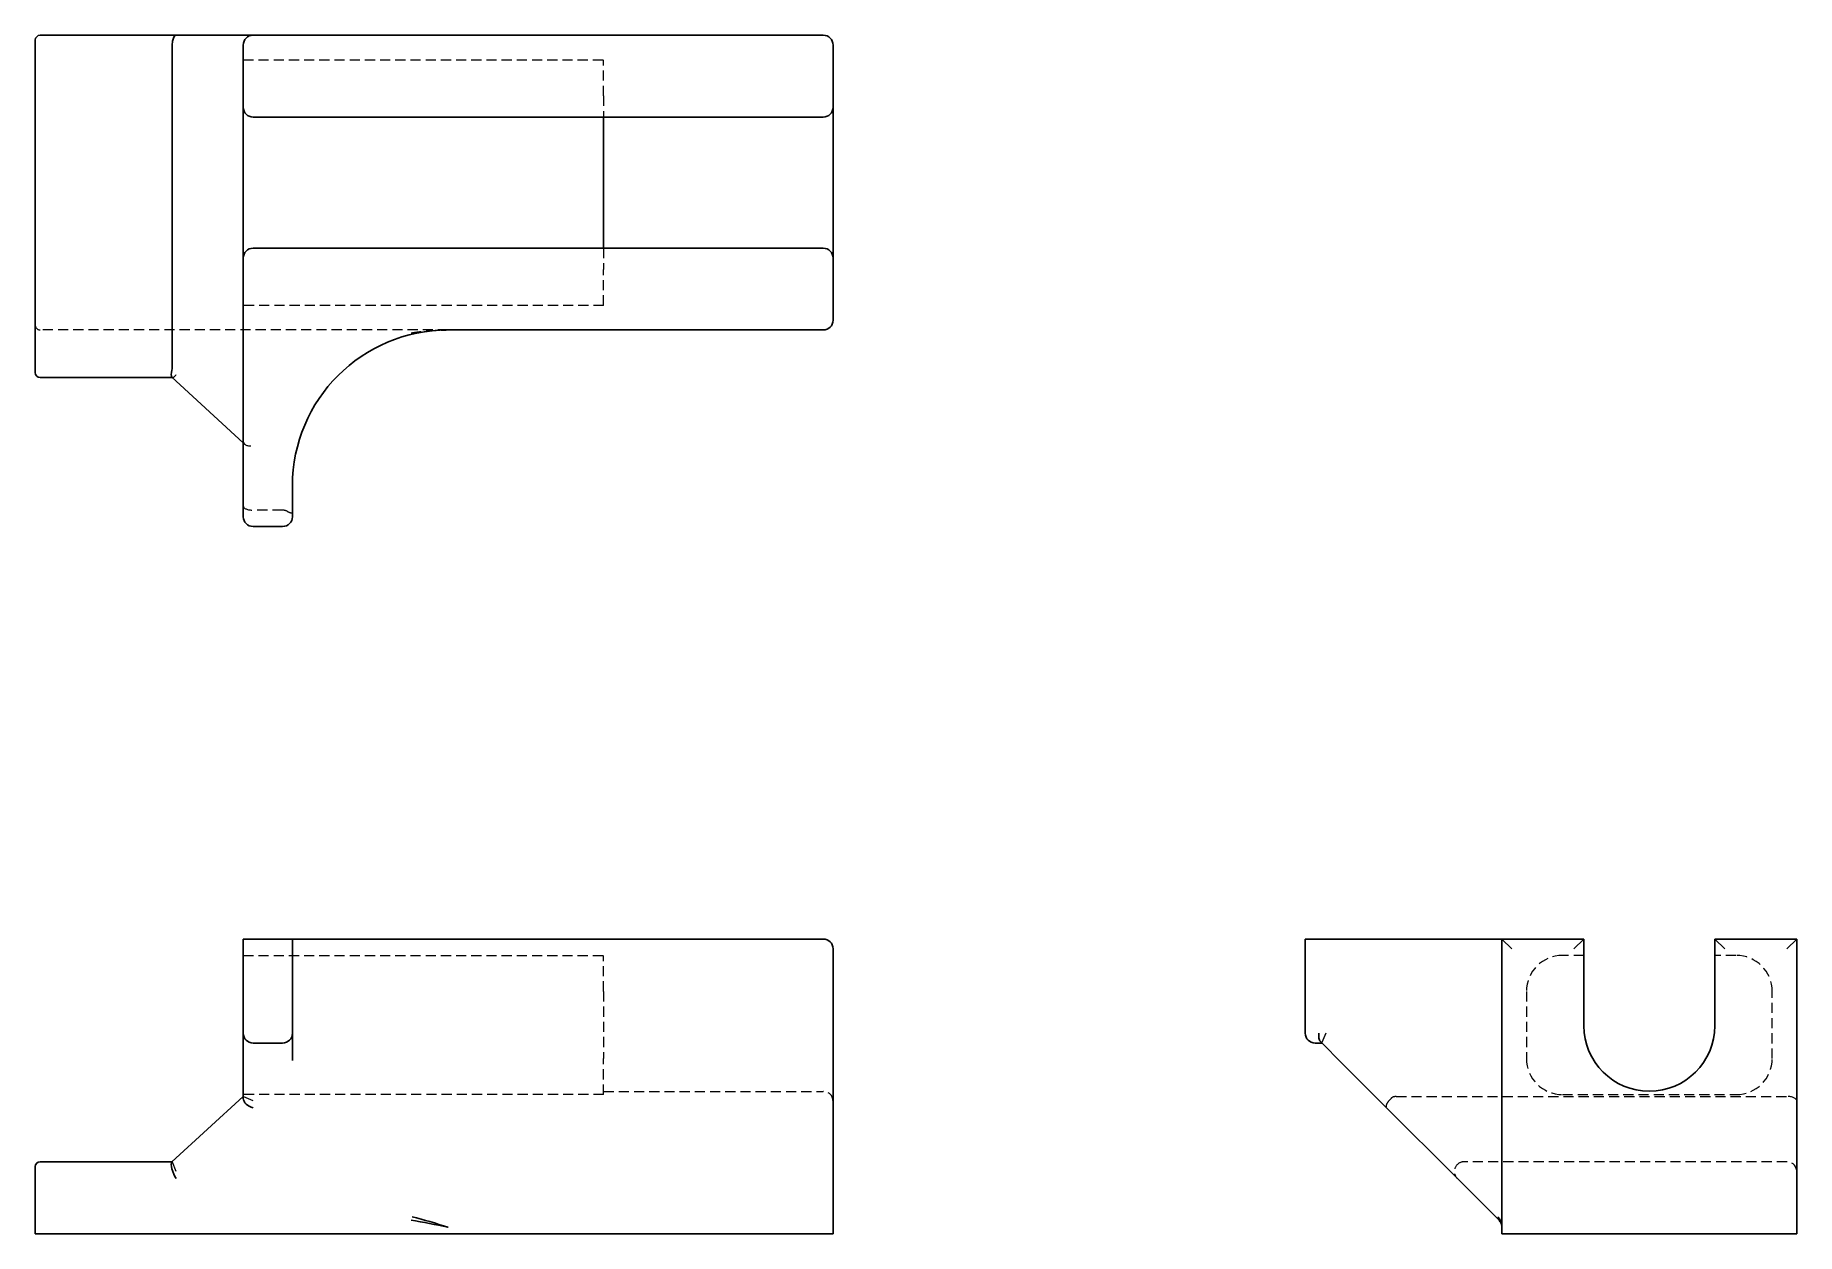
# Model space of a CAD drawing. Header units: millimetres. Extents: x 33 to 254, y 39 to 189.
import ezdxf

# ---------------------------------------------------------------- set-up
doc = ezdxf.new("R2010")
doc.units = ezdxf.units.MM
doc.linetypes.add('HIDDEN', pattern=[1.905, 1.27, -0.635])

msp = doc.modelspace()

# ---------------------------------------------------------------- linework, layer by layer
at = {"color": 7, "linetype": 'Continuous', "lineweight": 25}
for p, q in [((33, 188.18), (33, 187.57)), ((50.66, 188.8), (33.62, 188.8)), ((60.31, 188.8), (50.66, 188.8)), ((60.31, 188.8), (131.77, 188.8)), ((33, 187.57), (33, 147.11)), ((50.18, 187.57), (50.18, 147.11)), ((59.08, 179.77), (59.08, 187.57)), ((133, 179.77), (133, 187.57)), ((59.08, 179.77), (59.08, 160.87)), ((133, 160.87), (133, 179.77)), ((60.31, 178.53), (131.77, 178.53)), ((104.25, 162.11), (104.25, 178.53)), ((131.77, 162.11), (60.31, 162.11)), ((59.08, 128.43), (59.08, 160.87)), ((133, 153.07), (133, 160.87)), ((84.75, 151.84), (131.77, 151.84)), ((33, 147.11), (33, 146.5)), ((33.62, 145.88), (50.18, 145.88)), ((50.14, 145.92), (59.08, 137.7)), ((65.24, 132.33), (65.24, 128.43)), ((64.01, 127.2), (60.31, 127.2)), ((59.08, 75.48), (59.08, 63.67)), ((60.31, 75.48), (59.08, 75.48)), ((64.01, 75.48), (60.31, 75.48)), ((65.24, 75.48), (64.01, 75.48)), ((65.24, 63.67), (65.24, 75.48)), ((84.75, 75.48), (65.24, 75.48)), ((84.75, 75.48), (131.77, 75.48)), ((192.2, 75.48), (192.2, 63.67)), ((193.43, 75.48), (192.2, 75.48)), ((197.33, 75.48), (193.43, 75.48)), ((216.84, 75.48), (197.33, 75.48)), ((218.07, 74.25), (216.84, 75.48)), ((227.11, 75.48), (216.84, 75.48)), ((216.84, 75.48), (216.84, 38.52)), ((225.87, 74.25), (227.11, 75.48)), ((227.11, 64.6), (227.11, 75.48)), ((244.77, 74.25), (243.53, 75.48)), ((253.8, 75.48), (243.53, 75.48)), ((243.53, 75.48), (243.53, 64.6)), ((252.57, 74.25), (253.8, 75.48)), ((253.8, 38.52), (253.8, 75.48)), ((133, 38.52), (133, 74.25)), ((59.08, 63.67), (59.08, 55.49)), ((60.31, 62.44), (64.01, 62.44)), ((65.24, 60.23), (65.24, 63.67)), ((193.43, 62.44), (194.25, 62.44)), ((194.09, 62.61), (196.9, 59.8)), ((196.9, 59.8), (216.48, 40.22)), ((59.08, 55.74), (50.14, 47.52)), ((33, 46.94), (33, 45.89)), ((50.18, 47.55), (33.62, 47.55)), ((33, 45.89), (33, 40.65)), ((33, 40.65), (33, 39.34)), ((33, 39.34), (33, 38.52)), ((33, 38.52), (33.62, 38.52)), ((131.77, 38.52), (33.62, 38.52)), ((131.77, 38.52), (133, 38.52)), ((216.84, 38.52), (218.07, 38.52)), ((252.57, 38.52), (218.07, 38.52)), ((252.57, 38.52), (253.8, 38.52))]:
    msp.add_line(p, q, dxfattribs=at)
at = {"color": 7, "linetype": 'HIDDEN', "lineweight": 18}
for p, q in [((59.08, 185.72), (104.25, 185.72)), ((104.25, 181.2), (104.25, 185.72)), ((104.25, 181.2), (104.25, 178.53)), ((104.25, 162.11), (104.25, 159.44)), ((104.25, 154.92), (104.25, 159.44)), ((104.25, 154.92), (59.08, 154.92)), ((84.75, 151.84), (33.62, 151.84)), ((50.18, 145.88), (50.23, 145.88)), ((59.08, 137.7), (59.26, 137.53)), ((64.01, 129.25), (60.31, 129.25)), ((59.08, 73.43), (104.25, 73.43)), ((104.25, 68.91), (104.25, 73.43)), ((227.11, 73.43), (224.44, 73.43)), ((246.2, 73.43), (243.53, 73.43)), ((104.25, 68.91), (104.25, 60.49)), ((219.92, 68.91), (219.92, 60.49)), ((250.72, 60.49), (250.72, 68.91)), ((194.76, 63.67), (194.25, 62.44)), ((104.25, 55.97), (104.25, 60.49)), ((104.25, 55.97), (59.08, 55.97)), ((60.31, 55.2), (59.08, 55.74)), ((104.25, 56.38), (131.77, 56.38)), ((203.6, 55.74), (252.57, 55.74)), ((224.44, 55.97), (246.2, 55.97)), ((50.66, 46.32), (50.18, 47.55)), ((252.57, 47.55), (212.11, 47.55))]:
    msp.add_line(p, q, dxfattribs=at)
at = {"color": 7, "linetype": 'Continuous', "lineweight": 25}
for centre, radius, start, end in [((33.62, 188.18), 0.616, 90, 180), ((60.31, 187.57), 1.23, 90, 180), ((131.77, 187.57), 1.23, 0, 90), ((60.31, 179.77), 1.23, 180, 270), ((131.77, 179.77), 1.23, 270, 0), ((60.31, 160.87), 1.23, 90, 180), ((131.77, 160.87), 1.23, 0, 90), ((131.77, 153.07), 1.23, 270, 0), ((84.75, 132.33), 19.51, 90, 180), ((33.62, 146.5), 0.616, 180, 270), ((60.31, 128.43), 1.23, 180, 270), ((64.01, 128.43), 1.23, 270, 0), ((131.77, 74.25), 1.23, 0, 90), ((235.32, 64.6), 8.21, 180, 360), ((60.31, 63.67), 1.23, 180, 270), ((64.01, 63.67), 1.23, 270, 0), ((193.43, 63.67), 1.23, 180, 270), ((33.62, 46.94), 0.616, 90, 180)]:
    msp.add_arc(centre, radius, start, end, dxfattribs=at)
at = {"color": 7, "linetype": 'HIDDEN', "lineweight": 18}
for centre, radius, start, end in [((33.62, 152.46), 0.616, 180, 270), ((64.01, 128.02), 1.23, 60, 90), ((224.44, 68.91), 4.52, 90, 180), ((246.2, 68.91), 4.52, 0, 90), ((224.44, 60.49), 4.52, 180, 270), ((246.2, 60.49), 4.52, 270, 0), ((131.77, 55.15), 1.23, 0, 90), ((212.11, 46.32), 1.23, 103.6421, 225), ((212.11, 46.32), 1.23, 90, 103.6421), ((252.57, 46.32), 1.23, 0, 90)]:
    msp.add_arc(centre, radius, start, end, dxfattribs=at)
at = {"color": 7, "linetype": 'Continuous', "lineweight": 25}
for centre, major_axis, ratio, start_param, end_param in [((50.66, 187.57), (0, 1.23), 0.390025, 0, 1.570796), ((50.66, 147.11), (0.48, 1.22), 0.306687, 1.927947, 3.022543), ((48.84, 147.11), (1.34, 0), 0.92, 6.045085, 6.283185), ((60.31, 55.2), (1.19, -0.52), 0.639644, 3.415242, 4.986038), ((50.66, 46.32), (-0.48, 1.22), 0.306687, 0.11905, 2.237144)]:
    msp.add_ellipse(centre, major_axis=major_axis, ratio=ratio, start_param=start_param, end_param=end_param, dxfattribs=at)
at = {"color": 7, "linetype": 'HIDDEN', "lineweight": 18}
for centre, major_axis, ratio, start_param, end_param in [((50.66, 147.11), (0.48, 1.22), 0.306687, 3.022543, 4.046041), ((60.31, 138.24), (1.19, 0.52), 0.639644, 2.867944, 4.43874), ((60.31, 129.76), (1.23, 0), 0.414214, 3.141593, 4.712389), ((203.24, 55.2), (0.871, 0.871), 0.339899, 1.570796, 3.141593), ((204.37, 54.06), (-1.43, 1.43), 0.609394, 5.735887, 6.283185), ((252.57, 55.2), (1.23, 0), 0.438823, 0, 1.570796)]:
    msp.add_ellipse(centre, major_axis=major_axis, ratio=ratio, start_param=start_param, end_param=end_param, dxfattribs=at)
for points, knots in [([(80.11, 151.48), (80.38, 151.52), (80.97, 151.61), (81.87, 151.71), (82.78, 151.78), (83.67, 151.83), (84.27, 151.83), (84.57, 151.84)], [0, 0, 0, 0, 0.182586, 0.399531, 0.599699, 0.79623, 1, 1, 1, 1]), ([(64.62, 129.09), (64.79, 128.99), (64.95, 128.94), (65.12, 128.9), (65.17, 128.9), (65.22, 128.89), (65.24, 128.89), (65.24, 128.89)], [0, 0, 0, 0, 0.5, 0.5, 0.75, 0.75, 1, 1, 1, 1])]:
    msp.add_open_spline(points, degree=3, knots=knots, dxfattribs=at)
at = {"color": 7, "linetype": 'Continuous', "lineweight": 25}
for points, knots in [([(194.09, 62.61), (193.99, 62.71), (193.94, 62.86), (193.9, 63.14), (193.9, 63.24), (193.89, 63.45), (193.89, 63.56), (193.89, 63.67)], [0, 0, 0, 0, 0.5, 0.5, 0.75, 0.75, 1, 1, 1, 1]), ([(80.11, 40.22), (81.63, 39.97), (83.18, 39.66), (84.73, 39.35), (84.74, 39.35), (84.75, 39.34)], [-0.0011854, -0.0011854, -0.0011854, -0.0011854, 0.2336799, 0.2336799, 0.2348653, 0.2348653, 0.2348653, 0.2348653]), ([(84.75, 39.34), (84.74, 39.35), (84.73, 39.35), (83.23, 39.82), (81.73, 40.29), (80.25, 40.65)], [-0.0011854, -0.0011854, -0.0011854, -0.0011854, 0, 0, 0.2348653, 0.2348653, 0.2348653, 0.2348653]), ([(216.84, 39.36), (216.83, 39.45), (216.83, 39.62), (216.78, 39.85), (216.7, 40.06), (216.61, 40.27), (216.47, 40.47), (216.37, 40.59), (216.32, 40.65)], [0, 0, 0, 0, 0.196771, 0.365764, 0.49347, 0.675797, 0.844623, 1, 1, 1, 1]), ([(216.48, 40.22), (216.52, 40.17), (216.61, 40.07), (216.71, 39.91), (216.78, 39.74), (216.83, 39.55), (216.84, 39.43), (216.84, 39.36)], [0, 0, 0, 0, 0.178157, 0.38984, 0.585154, 0.776918, 1, 1, 1, 1])]:
    msp.add_open_spline(points, degree=3, knots=knots, dxfattribs=at)

doc.saveas('drawing.dxf')
